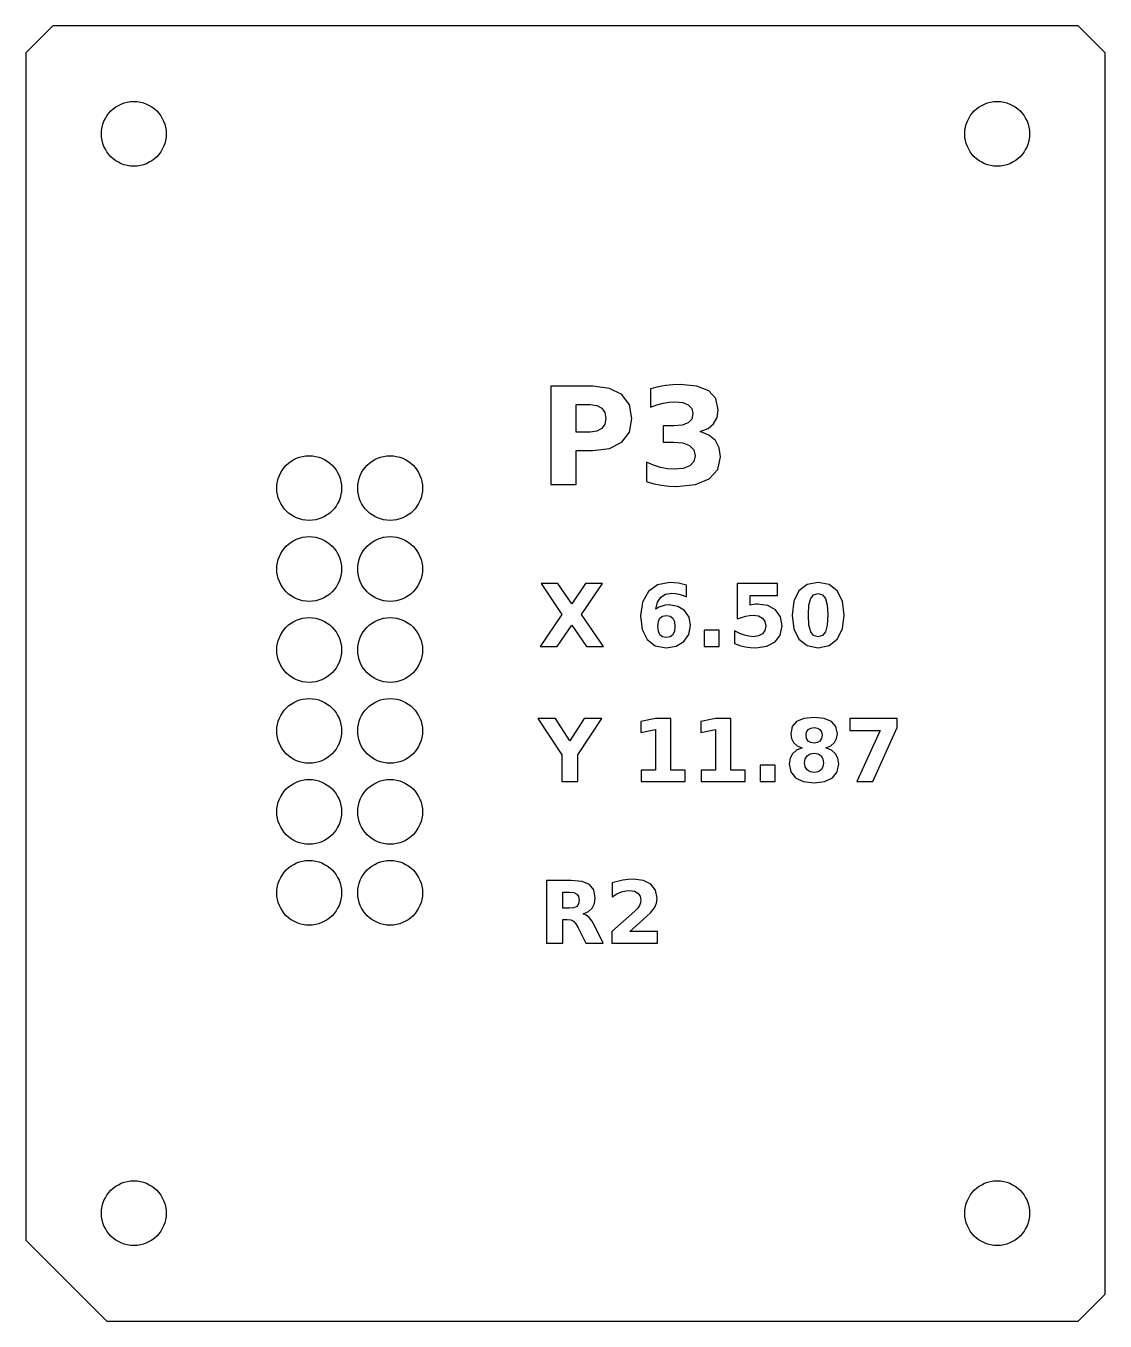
# Model space of a CAD drawing. Header units: millimetres. Extents: x -4 to 36, y -4 to 44.
import ezdxf

# ---------------------------------------------------------------- set-up
doc = ezdxf.new("R2010")
doc.units = ezdxf.units.MM
for name, color, linetype in [('CONTACT_HOLES', 3, 'Continuous'), ('MOUNT_HOLES', 1, 'Continuous'), ('OUTLINE', 7, 'Continuous'), ('RAISED_LABELS', 5, 'Continuous')]:
    doc.layers.add(name, color=color, linetype=linetype)

msp = doc.modelspace()

# ---------------------------------------------------------------- linework, layer by layer
at = {"layer": 'CONTACT_HOLES'}
for centre in [(6.5, 26.872), (9.5, 26.872), (6.5, 23.872), (9.5, 23.872), (6.5, 20.872), (9.5, 20.872), (6.5, 17.872), (9.5, 17.872), (6.5, 14.872), (9.5, 14.872), (6.5, 11.872), (9.5, 11.872)]:
    msp.add_circle(centre, 1.2, dxfattribs=at)
at = {"layer": 'MOUNT_HOLES'}
for centre in [(0, 40), (32, 40), (0, 0), (32, 0)]:
    msp.add_circle(centre, 1.2, dxfattribs=at)
at = {"layer": 'OUTLINE'}
msp.add_lwpolyline([(-1, -4), (35, -4), (36, -3), (36, 43), (35, 44), (-3, 44), (-4, 43), (-4, -1)], close=True, dxfattribs=at)
at = {"layer": 'RAISED_LABELS'}
for points in [[(17.019, 30.645), (15.459, 30.645), (15.459, 27), (16.399, 27), (16.399, 28.265), (17.019, 28.265), (17.634, 28.342), (18.087, 28.573), (18.366, 28.948), (18.459, 29.456), (18.366, 29.962), (18.087, 30.336), (17.634, 30.568)], [(18.999, 27.11), (19.277, 27.031), (19.557, 26.974), (19.839, 26.94), (20.12, 26.929), (20.821, 26.999), (21.33, 27.211), (21.642, 27.558), (21.746, 28.035), (21.698, 28.367), (21.554, 28.634), (21.318, 28.835), (20.994, 28.966), (21.283, 29.079), (21.491, 29.252), (21.618, 29.485), (21.66, 29.776), (21.572, 30.186), (21.307, 30.477), (20.865, 30.653), (20.245, 30.711), (19.978, 30.701), (19.707, 30.672), (19.432, 30.623), (19.155, 30.555), (19.155, 29.866), (19.386, 29.954), (19.617, 30.017), (19.848, 30.056), (20.076, 30.069), (20.349, 30.04), (20.552, 29.954), (20.678, 29.815), (20.72, 29.63), (20.677, 29.431), (20.547, 29.291), (20.329, 29.208), (20.02, 29.18), (19.624, 29.18), (19.624, 28.575), (20, 28.575), (20.35, 28.543), (20.602, 28.447), (20.755, 28.288), (20.806, 28.07), (20.756, 27.855), (20.607, 27.698), (20.364, 27.601), (20.034, 27.569), (19.781, 27.586), (19.523, 27.636), (19.262, 27.719), (18.999, 27.835)], [(16.919, 28.946), (16.399, 28.946), (16.399, 29.964), (16.919, 29.964), (17.161, 29.931), (17.341, 29.832), (17.453, 29.672), (17.491, 29.456), (17.453, 29.24), (17.341, 29.079), (17.161, 28.979)], [(16.594, 22.191), (17.372, 23.333), (16.741, 23.333), (16.232, 22.581), (15.72, 23.333), (15.092, 23.333), (15.87, 22.191), (15.061, 21), (15.691, 21), (16.232, 21.797), (16.776, 21), (17.403, 21)], [(19.576, 22.5), (19.46, 22.453), (19.353, 22.386), (19.409, 22.643), (19.528, 22.828), (19.708, 22.941), (19.947, 22.978), (20.073, 22.97), (20.203, 22.945), (20.338, 22.902), (20.483, 22.84), (20.483, 23.272), (20.333, 23.316), (20.183, 23.347), (20.029, 23.366), (19.87, 23.372), (19.416, 23.289), (19.071, 23.041), (18.852, 22.649), (18.779, 22.133), (18.842, 21.633), (19.029, 21.262), (19.329, 21.031), (19.733, 20.954), (20.103, 21.011), (20.39, 21.18), (20.574, 21.444), (20.636, 21.782), (20.581, 22.088), (20.416, 22.329), (20.162, 22.487), (19.839, 22.539), (19.702, 22.529)], [(23.504, 22.516), (23.124, 22.569), (23.051, 22.566), (22.98, 22.558), (22.911, 22.546), (22.842, 22.529), (22.842, 22.89), (23.858, 22.89), (23.858, 23.333), (22.362, 23.333), (22.362, 22.02), (22.525, 22.081), (22.678, 22.124), (22.82, 22.149), (22.954, 22.158), (23.15, 22.131), (23.299, 22.052), (23.393, 21.926), (23.425, 21.761), (23.393, 21.597), (23.299, 21.471), (23.15, 21.391), (22.954, 21.364), (22.798, 21.378), (22.631, 21.419), (22.456, 21.487), (22.27, 21.583), (22.27, 21.11), (22.463, 21.041), (22.657, 20.993), (22.852, 20.964), (23.05, 20.954), (23.459, 21.008), (23.767, 21.169), (23.961, 21.424), (24.026, 21.761), (23.967, 22.1), (23.788, 22.355)], [(24.465, 22.679), (24.402, 22.164), (24.465, 21.651), (24.652, 21.27), (24.955, 21.033), (25.364, 20.954), (25.771, 21.033), (26.073, 21.27), (26.261, 21.651), (26.323, 22.164), (26.261, 22.679), (26.073, 23.06), (25.771, 23.296), (25.364, 23.375), (24.955, 23.296), (24.652, 23.06)], [(25.025, 21.792), (25.004, 22.169), (25.025, 22.542), (25.087, 22.785), (25.198, 22.919), (25.364, 22.964), (25.53, 22.919), (25.639, 22.785), (25.701, 22.542), (25.721, 22.169), (25.701, 21.792), (25.639, 21.545), (25.529, 21.409), (25.364, 21.364), (25.198, 21.409), (25.087, 21.545)], [(19.977, 21.435), (19.878, 21.358), (19.739, 21.333), (19.601, 21.358), (19.502, 21.435), (19.443, 21.563), (19.423, 21.742), (19.443, 21.921), (19.502, 22.049), (19.601, 22.126), (19.739, 22.151), (19.878, 22.126), (19.977, 22.049), (20.036, 21.921), (20.056, 21.742), (20.036, 21.563)], [(21.697, 21), (21.697, 21.605), (21.134, 21.605), (21.134, 21)], [(15.858, 16.983), (15.858, 16), (16.459, 16), (16.459, 16.983), (17.349, 18.333), (16.689, 18.333), (16.158, 17.502), (15.627, 18.333), (14.969, 18.333)], [(20.438, 16.416), (19.906, 16.416), (19.906, 18.333), (19.334, 18.333), (18.792, 18.221), (18.792, 17.811), (19.337, 17.924), (19.337, 16.416), (18.806, 16.416), (18.806, 16), (20.438, 16)], [(22.133, 16.416), (22.133, 18.333), (21.561, 18.333), (21.018, 18.221), (21.018, 17.811), (21.564, 17.924), (21.564, 16.416), (21.032, 16.416), (21.032, 16), (22.664, 16), (22.664, 16.416)], [(24.346, 17.77), (24.373, 17.588), (24.454, 17.439), (24.588, 17.324), (24.774, 17.242), (24.566, 17.156), (24.416, 17.029), (24.325, 16.862), (24.295, 16.657), (24.353, 16.352), (24.527, 16.132), (24.815, 15.999), (25.213, 15.954), (25.611, 15.999), (25.897, 16.132), (26.07, 16.352), (26.127, 16.657), (26.097, 16.862), (26.007, 17.029), (25.856, 17.156), (25.648, 17.242), (25.834, 17.324), (25.969, 17.439), (26.05, 17.588), (26.078, 17.77), (26.022, 18.031), (25.857, 18.221), (25.586, 18.337), (25.213, 18.375), (24.838, 18.336), (24.566, 18.22), (24.401, 18.03)], [(28.298, 17.994), (28.298, 18.333), (26.54, 18.333), (26.54, 17.89), (27.663, 17.89), (26.803, 16), (27.389, 16)], [(25.087, 17.439), (24.992, 17.495), (24.934, 17.587), (24.915, 17.709), (24.934, 17.831), (24.992, 17.922), (25.087, 17.978), (25.213, 17.997), (25.338, 17.978), (25.431, 17.922), (25.488, 17.832), (25.508, 17.709), (25.488, 17.587), (25.431, 17.495), (25.338, 17.439), (25.213, 17.421)], [(24.886, 16.84), (24.954, 16.951), (25.064, 17.021), (25.213, 17.044), (25.361, 17.021), (25.47, 16.953), (25.537, 16.841), (25.559, 16.688), (25.537, 16.536), (25.47, 16.424), (25.361, 16.356), (25.213, 16.333), (25.064, 16.356), (24.954, 16.424), (24.886, 16.536), (24.864, 16.688)], [(23.773, 16), (23.773, 16.605), (23.21, 16.605), (23.21, 16)], [(15.294, 10), (15.896, 10), (15.896, 10.883), (16.066, 10.883), (16.198, 10.867), (16.3, 10.819), (16.388, 10.727), (16.475, 10.579), (16.759, 10), (17.4, 10), (17.073, 10.662), (16.974, 10.838), (16.875, 10.963), (16.771, 11.045), (16.654, 11.091), (16.851, 11.181), (16.991, 11.309), (17.075, 11.479), (17.103, 11.689), (17.049, 11.979), (16.888, 12.178), (16.612, 12.294), (16.212, 12.333), (15.294, 12.333)], [(19.413, 10.442), (18.386, 10.442), (18.884, 10.88), (19.146, 11.128), (19.299, 11.321), (19.372, 11.492), (19.397, 11.677), (19.339, 11.97), (19.165, 12.191), (18.886, 12.329), (18.514, 12.375), (18.322, 12.366), (18.125, 12.34), (17.925, 12.297), (17.724, 12.238), (17.724, 11.725), (17.908, 11.829), (18.081, 11.904), (18.242, 11.949), (18.389, 11.964), (18.554, 11.939), (18.682, 11.864), (18.765, 11.748), (18.792, 11.6), (18.778, 11.496), (18.738, 11.396), (18.668, 11.296), (18.569, 11.194), (17.717, 10.442), (17.717, 10), (19.413, 10)], [(16.419, 11.369), (16.311, 11.316), (16.148, 11.299), (15.896, 11.299), (15.896, 11.897), (16.148, 11.897), (16.311, 11.88), (16.419, 11.828), (16.481, 11.737), (16.502, 11.6), (16.481, 11.462)]]:
    msp.add_lwpolyline(points, close=True, dxfattribs=at)

doc.saveas('drawing.dxf')
